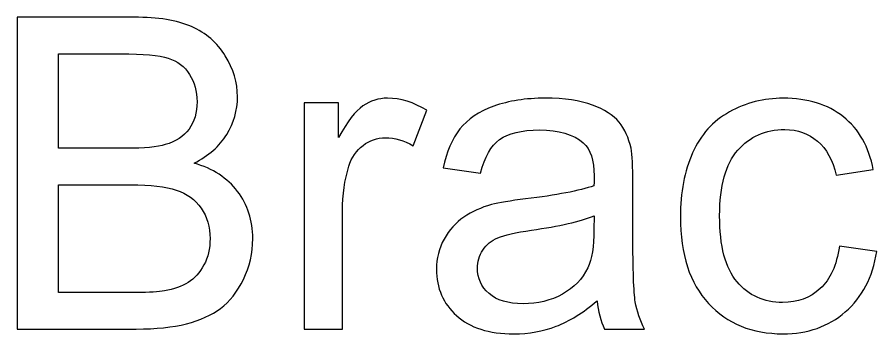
# Model space of a CAD drawing. Header units: centimetres. Extents: x -3.88 to 3.88, y -1.77 to 7.94.
# Drawn here: x -2.673 to -1.002, y 7.311 to 7.927 of the extents above; entities that cross this region are included whole.
import ezdxf

# ---------------------------------------------------------------- set-up
doc = ezdxf.new("R2010")
doc.units = ezdxf.units.CM
doc.header["$MEASUREMENT"] = 0
doc.layers.add('Visible', color=7, linetype='Continuous')

msp = doc.modelspace()

# ---------------------------------------------------------------- linework, layer by layer
at = {"layer": 'Visible', "color": 250}
for points, knots in [([(-2.67297, 7.32079), (-2.67297, 7.32079), (-2.67297, 7.92701), (-2.67297, 7.92701), (-2.67297, 7.92701), (-2.4455, 7.92701), (-2.4455, 7.92701), (-2.39922, 7.92701), (-2.3621, 7.92094), (-2.33402, 7.90866), (-2.30608, 7.89638), (-2.28421, 7.87748), (-2.26841, 7.85193), (-2.25246, 7.82653), (-2.24456, 7.79986), (-2.24456, 7.77192), (-2.24456, 7.7461), (-2.25161, 7.72169), (-2.26558, 7.69883), (-2.27955, 7.67597), (-2.30072, 7.65748), (-2.32908, 7.64337), (-2.29239, 7.63265), (-2.26417, 7.6143), (-2.24456, 7.58834), (-2.2248, 7.56251), (-2.21492, 7.53189), (-2.21492, 7.49662), (-2.21492, 7.46811), (-2.22099, 7.44172), (-2.23299, 7.41731), (-2.24498, 7.3929), (-2.2598, 7.37413), (-2.27744, 7.36087), (-2.29508, 7.34774), (-2.31723, 7.33772), (-2.34376, 7.33095), (-2.37043, 7.32418), (-2.40303, 7.32079), (-2.44169, 7.32079), (-2.44169, 7.32079), (-2.67297, 7.32079), (-2.67297, 7.32079)], [0, 0, 0, 0, 0.0714286, 0.0714286, 0.0714286, 0.1428571, 0.1428571, 0.1428571, 0.2142857, 0.2142857, 0.2142857, 0.2857143, 0.2857143, 0.2857143, 0.3571429, 0.3571429, 0.3571429, 0.4285714, 0.4285714, 0.4285714, 0.5, 0.5, 0.5, 0.5714286, 0.5714286, 0.5714286, 0.6428571, 0.6428571, 0.6428571, 0.7142857, 0.7142857, 0.7142857, 0.7857143, 0.7857143, 0.7857143, 0.8571429, 0.8571429, 0.8571429, 0.9285714, 0.9285714, 0.9285714, 1, 1, 1, 1]), ([(-2.59254, 7.67216), (-2.59254, 7.67216), (-2.46145, 7.67216), (-2.46145, 7.67216), (-2.42589, 7.67216), (-2.40035, 7.67456), (-2.38496, 7.67921), (-2.3645, 7.68528), (-2.34912, 7.69544), (-2.33882, 7.70955), (-2.32852, 7.72366), (-2.3233, 7.7413), (-2.3233, 7.76261), (-2.3233, 7.78279), (-2.3281, 7.80057), (-2.33783, 7.81581), (-2.34743, 7.83119), (-2.36126, 7.84177), (-2.37918, 7.84742), (-2.3971, 7.85306), (-2.42786, 7.85589), (-2.47132, 7.85589), (-2.47132, 7.85589), (-2.59254, 7.85589), (-2.59254, 7.85589), (-2.59254, 7.85589), (-2.59254, 7.67216), (-2.59254, 7.67216)], [0, 0, 0, 0, 0.1111111, 0.1111111, 0.1111111, 0.2222222, 0.2222222, 0.2222222, 0.3333333, 0.3333333, 0.3333333, 0.4444444, 0.4444444, 0.4444444, 0.5555556, 0.5555556, 0.5555556, 0.6666667, 0.6666667, 0.6666667, 0.7777778, 0.7777778, 0.7777778, 0.8888889, 0.8888889, 0.8888889, 1, 1, 1, 1]), ([(-2.11502, 7.32079), (-2.11502, 7.32079), (-2.11502, 7.76021), (-2.11502, 7.76021), (-2.11502, 7.76021), (-2.04813, 7.76021), (-2.04813, 7.76021), (-2.04813, 7.76021), (-2.04813, 7.6929), (-2.04813, 7.6929), (-2.03106, 7.72409), (-2.01525, 7.74469), (-2.00072, 7.75457), (-1.98618, 7.76459), (-1.97024, 7.76953), (-1.95288, 7.76953), (-1.92776, 7.76953), (-1.90222, 7.76162), (-1.87626, 7.74596), (-1.87626, 7.74596), (-1.90278, 7.67724), (-1.90278, 7.67724), (-1.92085, 7.6874), (-1.93891, 7.69248), (-1.95697, 7.69248), (-1.9732, 7.69248), (-1.98773, 7.68754), (-2.00057, 7.6778), (-2.01342, 7.66807), (-2.02259, 7.65452), (-2.02809, 7.63716), (-2.03642, 7.61077), (-2.04051, 7.58185), (-2.04051, 7.55038), (-2.04051, 7.55038), (-2.04051, 7.32079), (-2.04051, 7.32079), (-2.04051, 7.32079), (-2.11502, 7.32079), (-2.11502, 7.32079)], [0, 0, 0, 0, 0.0769231, 0.0769231, 0.0769231, 0.1538462, 0.1538462, 0.1538462, 0.2307692, 0.2307692, 0.2307692, 0.3076923, 0.3076923, 0.3076923, 0.3846154, 0.3846154, 0.3846154, 0.4615385, 0.4615385, 0.4615385, 0.5384615, 0.5384615, 0.5384615, 0.6153846, 0.6153846, 0.6153846, 0.6923077, 0.6923077, 0.6923077, 0.7692308, 0.7692308, 0.7692308, 0.8461538, 0.8461538, 0.8461538, 0.9230769, 0.9230769, 0.9230769, 1, 1, 1, 1]), ([(-1.54521, 7.37582), (-1.57287, 7.35226), (-1.59954, 7.33575), (-1.62508, 7.32601), (-1.65062, 7.31627), (-1.67799, 7.31148), (-1.70735, 7.31148), (-1.75561, 7.31148), (-1.79272, 7.32319), (-1.81868, 7.34675), (-1.84465, 7.37018), (-1.85763, 7.40024), (-1.85763, 7.43678), (-1.85763, 7.45823), (-1.85269, 7.47785), (-1.84295, 7.49563), (-1.83308, 7.51341), (-1.82024, 7.52752), (-1.80443, 7.53824), (-1.78849, 7.54897), (-1.77071, 7.55715), (-1.75081, 7.56266), (-1.73613, 7.56647), (-1.71398, 7.57013), (-1.68449, 7.5738), (-1.62437, 7.58086), (-1.57992, 7.58947), (-1.55156, 7.59934), (-1.55128, 7.6095), (-1.55114, 7.616), (-1.55114, 7.61868), (-1.55114, 7.64887), (-1.55819, 7.67018), (-1.5723, 7.6826), (-1.59135, 7.69939), (-1.61972, 7.70772), (-1.65725, 7.70772), (-1.69239, 7.70772), (-1.71835, 7.70151), (-1.735, 7.68923), (-1.7518, 7.67696), (-1.76407, 7.65522), (-1.77212, 7.6239), (-1.77212, 7.6239), (-1.84493, 7.63406), (-1.84493, 7.63406), (-1.8383, 7.66524), (-1.82743, 7.6905), (-1.81219, 7.70969), (-1.79695, 7.72888), (-1.77494, 7.74356), (-1.74615, 7.754), (-1.71751, 7.7643), (-1.68406, 7.76953), (-1.64624, 7.76953), (-1.60871, 7.76953), (-1.57809, 7.76515), (-1.55452, 7.75626), (-1.5311, 7.74737), (-1.51374, 7.73636), (-1.50273, 7.72296), (-1.49173, 7.70955), (-1.48397, 7.69262), (-1.47945, 7.67216), (-1.47705, 7.65946), (-1.47578, 7.6366), (-1.47578, 7.60372), (-1.47578, 7.60372), (-1.47578, 7.50494), (-1.47578, 7.50494), (-1.47578, 7.43594), (-1.47423, 7.39233), (-1.47113, 7.37385), (-1.46816, 7.35536), (-1.46195, 7.33772), (-1.45292, 7.32079), (-1.45292, 7.32079), (-1.53082, 7.32079), (-1.53082, 7.32079), (-1.53829, 7.33645), (-1.54309, 7.3548), (-1.54521, 7.37582)], [0, 0, 0, 0, 0.037037, 0.037037, 0.037037, 0.0740741, 0.0740741, 0.0740741, 0.1111111, 0.1111111, 0.1111111, 0.1481481, 0.1481481, 0.1481481, 0.1851852, 0.1851852, 0.1851852, 0.2222222, 0.2222222, 0.2222222, 0.2592593, 0.2592593, 0.2592593, 0.2962963, 0.2962963, 0.2962963, 0.3333333, 0.3333333, 0.3333333, 0.3703704, 0.3703704, 0.3703704, 0.4074074, 0.4074074, 0.4074074, 0.4444444, 0.4444444, 0.4444444, 0.4814815, 0.4814815, 0.4814815, 0.5185185, 0.5185185, 0.5185185, 0.5555556, 0.5555556, 0.5555556, 0.5925926, 0.5925926, 0.5925926, 0.6296296, 0.6296296, 0.6296296, 0.6666667, 0.6666667, 0.6666667, 0.7037037, 0.7037037, 0.7037037, 0.7407407, 0.7407407, 0.7407407, 0.7777778, 0.7777778, 0.7777778, 0.8148148, 0.8148148, 0.8148148, 0.8518519, 0.8518519, 0.8518519, 0.8888889, 0.8888889, 0.8888889, 0.9259259, 0.9259259, 0.9259259, 0.962963, 0.962963, 0.962963, 1, 1, 1, 1]), ([(-1.07432, 7.48166), (-1.07432, 7.48166), (-1.00151, 7.4715), (-1.00151, 7.4715), (-1.00955, 7.4214), (-1.02987, 7.38231), (-1.06275, 7.35395), (-1.09563, 7.32559), (-1.13613, 7.31148), (-1.18396, 7.31148), (-1.24393, 7.31148), (-1.2922, 7.33109), (-1.3286, 7.37032), (-1.36515, 7.40955), (-1.38335, 7.46571), (-1.38335, 7.53881), (-1.38335, 7.58622), (-1.37545, 7.62757), (-1.35979, 7.66313), (-1.34412, 7.69855), (-1.32028, 7.72522), (-1.2881, 7.74285), (-1.25607, 7.76064), (-1.22122, 7.76953), (-1.1834, 7.76953), (-1.13584, 7.76953), (-1.09676, 7.75753), (-1.06656, 7.7334), (-1.03622, 7.70927), (-1.01675, 7.67498), (-1.00828, 7.63067), (-1.00828, 7.63067), (-1.08025, 7.61966), (-1.08025, 7.61966), (-1.08716, 7.64916), (-1.0993, 7.67131), (-1.11693, 7.68627), (-1.13443, 7.70109), (-1.1556, 7.70856), (-1.18043, 7.70856), (-1.21797, 7.70856), (-1.24845, 7.69516), (-1.27202, 7.66835), (-1.29544, 7.6414), (-1.30715, 7.59906), (-1.30715, 7.54092), (-1.30715, 7.48194), (-1.29586, 7.43918), (-1.27329, 7.41251), (-1.25057, 7.38584), (-1.22107, 7.37244), (-1.18481, 7.37244), (-1.15546, 7.37244), (-1.13105, 7.38133), (-1.11157, 7.39925), (-1.09196, 7.41703), (-1.07954, 7.44454), (-1.07432, 7.48166)], [0, 0, 0, 0, 0.0526316, 0.0526316, 0.0526316, 0.1052632, 0.1052632, 0.1052632, 0.1578947, 0.1578947, 0.1578947, 0.2105263, 0.2105263, 0.2105263, 0.2631579, 0.2631579, 0.2631579, 0.3157895, 0.3157895, 0.3157895, 0.3684211, 0.3684211, 0.3684211, 0.4210526, 0.4210526, 0.4210526, 0.4736842, 0.4736842, 0.4736842, 0.5263158, 0.5263158, 0.5263158, 0.5789474, 0.5789474, 0.5789474, 0.6315789, 0.6315789, 0.6315789, 0.6842105, 0.6842105, 0.6842105, 0.7368421, 0.7368421, 0.7368421, 0.7894737, 0.7894737, 0.7894737, 0.8421053, 0.8421053, 0.8421053, 0.8947368, 0.8947368, 0.8947368, 0.9473684, 0.9473684, 0.9473684, 1, 1, 1, 1]), ([(-2.59254, 7.39191), (-2.59254, 7.39191), (-2.44155, 7.39191), (-2.44155, 7.39191), (-2.41559, 7.39191), (-2.39738, 7.3929), (-2.3868, 7.39487), (-2.36845, 7.39812), (-2.35293, 7.40362), (-2.34051, 7.41138), (-2.3281, 7.41914), (-2.31794, 7.43043), (-2.30989, 7.44525), (-2.30185, 7.46007), (-2.2979, 7.47714), (-2.2979, 7.49647), (-2.2979, 7.51919), (-2.30368, 7.53881), (-2.3154, 7.5556), (-2.32697, 7.57239), (-2.34305, 7.5841), (-2.36366, 7.59088), (-2.38412, 7.59765), (-2.41375, 7.60104), (-2.45227, 7.60104), (-2.45227, 7.60104), (-2.59254, 7.60104), (-2.59254, 7.60104), (-2.59254, 7.60104), (-2.59254, 7.39191), (-2.59254, 7.39191)], [0, 0, 0, 0, 0.1, 0.1, 0.1, 0.2, 0.2, 0.2, 0.3, 0.3, 0.3, 0.4, 0.4, 0.4, 0.5, 0.5, 0.5, 0.6, 0.6, 0.6, 0.7, 0.7, 0.7, 0.8, 0.8, 0.8, 0.9, 0.9, 0.9, 1, 1, 1, 1]), ([(-1.55114, 7.54092), (-1.57823, 7.52992), (-1.61887, 7.5206), (-1.67306, 7.51298), (-1.70382, 7.50861), (-1.72555, 7.50367), (-1.73825, 7.49817), (-1.75095, 7.49266), (-1.76069, 7.48462), (-1.7676, 7.47418), (-1.77452, 7.4636), (-1.77804, 7.45188), (-1.77804, 7.4389), (-1.77804, 7.41929), (-1.77056, 7.40278), (-1.75547, 7.38965), (-1.74037, 7.37653), (-1.71835, 7.3699), (-1.68942, 7.3699), (-1.66078, 7.3699), (-1.63524, 7.37611), (-1.6128, 7.38866), (-1.59051, 7.40108), (-1.574, 7.41816), (-1.56355, 7.43975), (-1.55551, 7.45654), (-1.55156, 7.48123), (-1.55156, 7.51383), (-1.55156, 7.51383), (-1.55114, 7.54092), (-1.55114, 7.54092)], [0, 0, 0, 0, 0.1, 0.1, 0.1, 0.2, 0.2, 0.2, 0.3, 0.3, 0.3, 0.4, 0.4, 0.4, 0.5, 0.5, 0.5, 0.6, 0.6, 0.6, 0.7, 0.7, 0.7, 0.8, 0.8, 0.8, 0.9, 0.9, 0.9, 1, 1, 1, 1])]:
    msp.add_open_spline(points, degree=3, knots=knots, dxfattribs=at)

doc.saveas('drawing.dxf')
